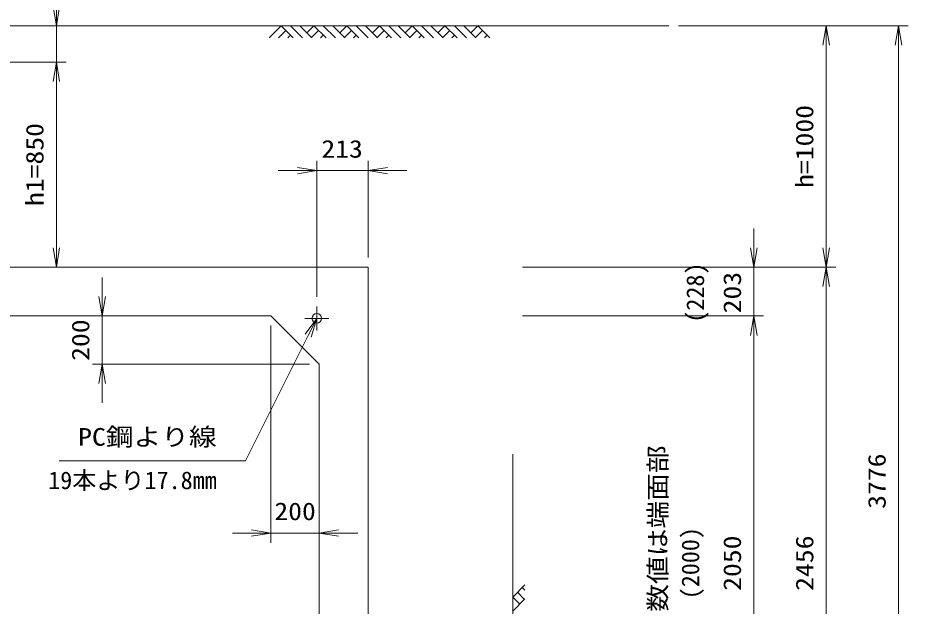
# Model space of a CAD drawing. Units: millimetres at full size. Extents: x 37600 to 71200, y -111040 to -87280.
# Drawn here: x 56505 to 60198, y -105583 to -103144 of the extents above; entities that cross this region are included whole.
import ezdxf
from ezdxf.enums import TextEntityAlignment as Align

# ---------------------------------------------------------------- set-up
doc = ezdxf.new("R2010")
doc.units = ezdxf.units.MM
doc.header["$LTSCALE"] = 80.0044
doc.linetypes.add('CHAIN', pattern=[18.5, 12, -1.5, 3.5, -1.5])
for name, color, linetype, lineweight in [('0_2', 4, 'Continuous', 13), ('寸法', 6, 'Continuous', 13), ('ﾊｯﾁﾝｸﾞ', 4, 'Continuous', 9)]:
    doc.layers.add(name, color=color, linetype=linetype, lineweight=lineweight)
doc.styles.add('ＭＳ ゴシック', font='')
doc.styles.get('ＭＳ ゴシック').set_extended_font_data('MS Gothic')

# ---------------------------------------------------------------- blocks, each defined once
blk = doc.blocks.new('open_arrow')
at = {"color": 0, "linetype": 'Continuous', "lineweight": -2}
blk.add_lwpolyline([(7.5, 1.25), (0, 0), (7.5, -1.25)], dxfattribs=at)

msp = doc.modelspace()

# ---------------------------------------------------------------- linework, layer by layer
at = {"layer": '0_2'}
msp.add_line((59205, -103177), (53105, -103177), dxfattribs=at)
at = {"layer": '0_2', "color": 2, "linetype": 'CHAIN'}
for p, q in [((57745, -104340), (57745, -104440)), ((57795, -104390), (57695, -104390))]:
    msp.add_line(p, q, dxfattribs=at)
at = {"layer": '0_2', "color": 3}
for points in [[(54352, -106633), (57958, -106633), (57958, -104177), (54352, -104177)], [(54755, -106430), (57555, -106430), (57755, -106230), (57755, -104580), (57555, -104380), (54755, -104380), (54555, -104580), (54555, -106230)]]:
    msp.add_lwpolyline(points, close=True, dxfattribs=at)
at = {"layer": '0_2'}
msp.add_lwpolyline([(58105, -106953), (58558, -106953), (58558, -104953)], dxfattribs=at)
at = {"layer": '0_2', "color": 3}
msp.add_circle((57745, -104390), 20, dxfattribs=at)
at = {"layer": '寸法'}
for p, q in [((56665, -103487), (56665, -103017)), ((55705, -103177), (56705, -103177)), ((59245, -103177), (60198, -103177)), ((59245, -103177), (59898, -103177)), ((59858, -104177), (59858, -103177)), ((60158, -103177), (60158, -106953)), ((55705, -103327), (56705, -103327)), ((55705, -103327), (56705, -103327)), ((56665, -104177), (56665, -103327)), ((57745, -104300), (57745, -103737)), ((57958, -104137), (57958, -103737)), ((58118, -103777), (57585, -103777)), ((59558, -104540), (59558, -104017)), ((55705, -104177), (56705, -104177)), ((58598, -104177), (59898, -104177)), ((58598, -104177), (59898, -104177)), ((58598, -104177), (59598, -104177)), ((59858, -104177), (59858, -106633)), ((56855, -104220), (56855, -104740)), ((57515, -104380), (56815, -104380)), ((58598, -104380), (59598, -104380)), ((58598, -104380), (59598, -104380)), ((59558, -104380), (59558, -106430)), ((57555, -104420), (57555, -105320)), ((57715, -104580), (56815, -104580)), ((57755, -104620), (57755, -105320)), ((57915, -105280), (57395, -105280))]:
    msp.add_line(p, q, dxfattribs=at)
msp.add_lwpolyline([(57745, -104390), (57709.22, -104461.55), (57450, -104980), (56676.67, -104980)], dxfattribs=at)
at = {"layer": 'ﾊｯﾁﾝｸﾞ'}
for p, q in [((57547.35, -103227), (57597.35, -103177)), ((57597.35, -103177), (57647.35, -103227)), ((57636.24, -103177), (57686.24, -103227)), ((57675.13, -103177), (57725.13, -103227)), ((57704.18, -103206.05), (57733.24, -103177)), ((57733.24, -103177), (57783.24, -103227)), ((57772.13, -103177), (57822.13, -103227)), ((57811.02, -103177), (57861.02, -103227)), ((57840.07, -103206.05), (57869.12, -103177)), ((57869.12, -103177), (57919.12, -103227)), ((57908.01, -103177), (57958.01, -103227)), ((57946.9, -103177), (57996.9, -103227)), ((57975.95, -103206.05), (58005, -103177)), ((58005, -103177), (58055, -103227)), ((58043.89, -103177), (58093.89, -103227)), ((58082.78, -103177), (58132.78, -103227)), ((58111.83, -103206.05), (58140.88, -103177)), ((58140.88, -103177), (58190.88, -103227)), ((58179.77, -103177), (58229.77, -103227)), ((58218.66, -103177), (58268.66, -103227)), ((58247.71, -103206.05), (58276.76, -103177)), ((58276.76, -103177), (58326.76, -103227)), ((58315.65, -103177), (58365.65, -103227)), ((58354.54, -103177), (58404.54, -103227)), ((58383.59, -103206.05), (58412.65, -103177)), ((58412.65, -103177), (58462.65, -103227)), ((57586.24, -103227), (57616.8, -103196.44)), ((57625.13, -103227), (57636.24, -103215.89)), ((57723.63, -103225.5), (57752.68, -103196.44)), ((57761.02, -103227), (57772.13, -103215.89)), ((57859.51, -103225.5), (57888.56, -103196.44)), ((57896.9, -103227), (57908.01, -103215.89)), ((57995.39, -103225.5), (58024.44, -103196.44)), ((58032.78, -103227), (58043.89, -103215.89)), ((58131.28, -103225.5), (58160.33, -103196.44)), ((58168.66, -103227), (58179.77, -103215.89)), ((58267.16, -103225.5), (58296.21, -103196.44)), ((58304.54, -103227), (58315.65, -103215.89)), ((58403.04, -103225.5), (58432.09, -103196.44)), ((58440.43, -103227), (58451.54, -103215.89)), ((58558, -105545.35), (58608, -105495.35)), ((58608, -105517.57), (58596.89, -105506.46)), ((58587.05, -105574.41), (58558, -105545.35)), ((58606.5, -105554.96), (58577.44, -105525.91)), ((58558, -105603.46), (58608, -105553.46))]:
    msp.add_line(p, q, dxfattribs=at)

# ---------------------------------------------------------------- block references
at = {"layer": '寸法', "xscale": 10.7, "yscale": 10.7}
for p, rotation in [((56665, -103177), 90), ((59858, -103177), 270), ((60158, -103177), 270), ((56665, -103327), 270), ((56665, -103327), 270), ((57745, -103777), 180), ((56665, -104177), 90), ((59558, -104177), 90), ((59858, -104177), 90), ((59858, -104177), 270), ((56855, -104380), 90), ((57745, -104390), 243.4), ((59558, -104380), 270), ((59558, -104380), 270), ((56855, -104580), 270), ((57555, -105280), 180)]:
    msp.add_blockref('open_arrow', p, dxfattribs=dict(at, rotation=rotation))
for p in [(57958, -103777), (57755, -105280)]:
    msp.add_blockref('open_arrow', p, dxfattribs=at)

# ---------------------------------------------------------------- texts
at = {"layer": '寸法', "style": 'ＭＳ ゴシック', "width": 1.15}
for s, p in [('h=1000', (59768, -103677)), ('h1=850', (56575, -103752)), ('203', (59468, -104283)), ('200', (56765, -104480)), ('3776', (60068, -105065)), ('2050', (59468, -105405)), ('2456', (59768, -105405))]:
    msp.add_text(s, height=73.31, rotation=90, dxfattribs=at).set_placement(p, align=Align.MIDDLE_CENTER)
for s, p in [('213', (57850, -103687)), ('200', (57655, -105190))]:
    msp.add_text(s, height=73.31, dxfattribs=at).set_placement(p, align=Align.MIDDLE_CENTER)
at = {"layer": '寸法', "color": 3, "style": 'ＭＳ ゴシック'}
for s, p in [('(228)', (59278, -104283)), ('(2000)', (59258, -105405))]:
    msp.add_text(s, height=73.31, rotation=90, dxfattribs=at).set_placement(p, align=Align.TOP_CENTER)
at = {"layer": '寸法', "style": 'ＭＳ ゴシック', "width": 1.15}
msp.add_text('PC鋼より線', height=73.31, dxfattribs=at).set_placement((57330, -104940), align=Align.BOTTOM_RIGHT)
at = {"layer": '寸法', "color": 3, "style": 'ＭＳ ゴシック', "width": 1.15}
msp.add_text('( )内数値は端面部', height=73.31, rotation=90, dxfattribs=at).set_placement((59218, -105405), align=Align.BOTTOM_CENTER)
at = {"layer": '寸法', "color": 3, "style": 'ＭＳ ゴシック'}
msp.add_text('19本より17.8mm', height=73.31, dxfattribs=at).set_placement((57330, -105120), align=Align.BOTTOM_RIGHT)

doc.saveas('drawing.dxf')
